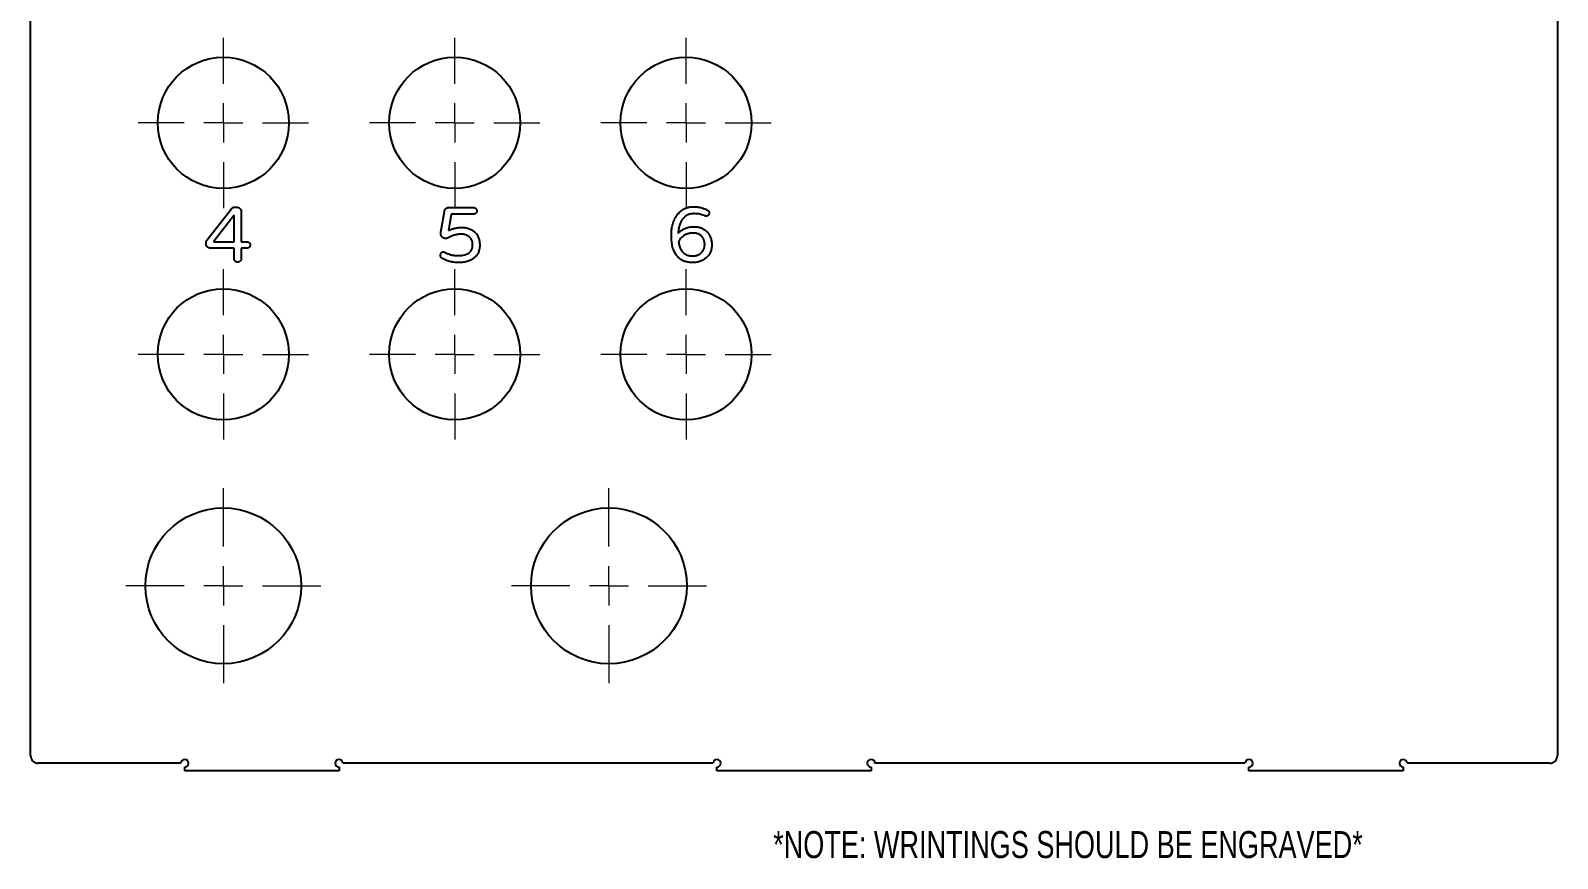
# Model space of a CAD drawing. Header units: millimetres. Extents: x 382 to 1372, y 275 to 1321.
# Drawn here: x 382 to 1372, y 275 to 811 of the extents above; entities that cross this region are included whole.
import ezdxf

# ---------------------------------------------------------------- set-up
doc = ezdxf.new("R2010")
doc.units = ezdxf.units.MM
doc.header["$LTSCALE"] = 5
doc.linetypes.add('SLD-Continue', pattern=[0])
doc.styles.add('SLDTEXTSTYLE0', font='TXT', dxfattribs={"width": 0.75})

# ---------------------------------------------------------------- blocks, each defined once
blk = doc.blocks.new('SW_CENTERMARKSYMBOL_0')
at = {"color": 0, "linetype": 'SLD-Continue', "lineweight": 18}
for p, q in [((0, 25.4), (0, 55.2)), ((0, 0), (0, 12.7)), ((-25.4, 0), (-55.2, 0)), ((0, 0), (-12.7, 0)), ((0, 0), (0, -12.7)), ((0, 0), (12.7, 0)), ((25.4, 0), (55.2, 0)), ((0, -25.4), (0, -55.2))]:
    blk.add_line(p, q, dxfattribs=at)
blk = doc.blocks.new('SW_CENTERMARKSYMBOL_1')
at = {"color": 0, "linetype": 'SLD-Continue', "lineweight": 18}
for p, q in [((0, 25.4), (0, 63.2)), ((0, 0), (0, 12.7)), ((-25.4, 0), (-63.2, 0)), ((0, 0), (-12.7, 0)), ((0, 0), (0, -12.7)), ((0, 0), (12.7, 0)), ((25.4, 0), (63.2, 0)), ((0, -25.4), (0, -63.2))]:
    blk.add_line(p, q, dxfattribs=at)
blk = doc.blocks.new('SW_CENTERMARKSYMBOL_2')
at = {"color": 0, "linetype": 'SLD-Continue', "lineweight": 18}
for p, q in [((0, 25.4), (0, 55.2)), ((0, 0), (0, 12.7)), ((-25.4, 0), (-55.2, 0)), ((0, 0), (-12.7, 0)), ((0, 0), (0, -12.7)), ((0, 0), (12.7, 0)), ((25.4, 0), (55.2, 0)), ((0, -25.4), (0, -55.2))]:
    blk.add_line(p, q, dxfattribs=at)
blk = doc.blocks.new('SW_CENTERMARKSYMBOL_4')
at = {"color": 0, "linetype": 'SLD-Continue', "lineweight": 18}
for p, q in [((0, 25.4), (0, 63.2)), ((0, 0), (0, 12.7)), ((-25.4, 0), (-63.2, 0)), ((0, 0), (-12.7, 0)), ((0, 0), (0, -12.7)), ((0, 0), (12.7, 0)), ((25.4, 0), (63.2, 0)), ((0, -25.4), (0, -63.2))]:
    blk.add_line(p, q, dxfattribs=at)
blk = doc.blocks.new('SW_CENTERMARKSYMBOL_5')
at = {"color": 0, "linetype": 'SLD-Continue', "lineweight": 18}
for p, q in [((0, 25.4), (0, 55.2)), ((0, 0), (0, 12.7)), ((-25.4, 0), (-55.2, 0)), ((0, 0), (-12.7, 0)), ((0, 0), (0, -12.7)), ((0, 0), (12.7, 0)), ((25.4, 0), (55.2, 0)), ((0, -25.4), (0, -55.2))]:
    blk.add_line(p, q, dxfattribs=at)
blk = doc.blocks.new('SW_CENTERMARKSYMBOL_6')
at = {"color": 0, "linetype": 'SLD-Continue', "lineweight": 18}
for p, q in [((0, 25.4), (0, 55.2)), ((0, 0), (0, 12.7)), ((-25.4, 0), (-55.2, 0)), ((0, 0), (-12.7, 0)), ((0, 0), (0, -12.7)), ((0, 0), (12.7, 0)), ((25.4, 0), (55.2, 0)), ((0, -25.4), (0, -55.2))]:
    blk.add_line(p, q, dxfattribs=at)
blk = doc.blocks.new('SW_CENTERMARKSYMBOL_7')
at = {"color": 0, "linetype": 'SLD-Continue', "lineweight": 18}
for p, q in [((0, 25.4), (0, 55.2)), ((0, 0), (0, 12.7)), ((-25.4, 0), (-55.2, 0)), ((0, 0), (-12.7, 0)), ((0, 0), (0, -12.7)), ((0, 0), (12.7, 0)), ((25.4, 0), (55.2, 0)), ((0, -25.4), (0, -55.2))]:
    blk.add_line(p, q, dxfattribs=at)
blk = doc.blocks.new('SW_CENTERMARKSYMBOL_8')
at = {"color": 0, "linetype": 'SLD-Continue', "lineweight": 18}
for p, q in [((0, 25.4), (0, 55.2)), ((0, 0), (0, 12.7)), ((-25.4, 0), (-55.2, 0)), ((0, 0), (-12.7, 0)), ((0, 0), (0, -12.7)), ((0, 0), (12.7, 0)), ((25.4, 0), (55.2, 0)), ((0, -25.4), (0, -55.2))]:
    blk.add_line(p, q, dxfattribs=at)

msp = doc.modelspace()

# ---------------------------------------------------------------- linework, layer by layer
at = {"color": 7, "linetype": 'SLD-Continue', "lineweight": 25}
for p, q in [((382.5, 341.44), (382.5, 1311.44)), ((1372.5, 1311.44), (1372.5, 341.44)), ((496.86, 675.43), (512.66, 695.6)), ((515.17, 696.81), (516.18, 696.81)), ((519.1, 693.89), (519.1, 674.37)), ((648.62, 680.66), (650.88, 694.04)), ((653.55, 696.56), (669.7, 696.56)), ((514.52, 691.63), (501.13, 674.37)), ((514.52, 674.37), (514.52, 691.63)), ((655.11, 692.28), (653.5, 681.62)), ((669.7, 692.28), (655.11, 692.28)), ((496.26, 673.16), (496.26, 673.62)), ((501.13, 674.37), (514.52, 674.37)), ((519.1, 674.37), (522.92, 674.37)), ((514.52, 670.3), (499.17, 670.3)), ((514.52, 663.45), (514.52, 670.3)), ((519.1, 670.3), (519.1, 663.45)), ((522.92, 670.3), (519.1, 670.3)), ((480, 336.44), (387.5, 336.44)), ((482.5, 331.44), (482.5, 333.94)), ((582.5, 331.44), (482.5, 331.44)), ((582.5, 333.94), (582.5, 331.44)), ((825, 336.44), (585, 336.44)), ((827.5, 331.44), (827.5, 333.94)), ((927.5, 331.44), (827.5, 331.44)), ((927.5, 333.94), (927.5, 331.44)), ((1170, 336.44), (930, 336.44)), ((1172.5, 331.44), (1172.5, 333.94)), ((1272.5, 331.44), (1172.5, 331.44)), ((1272.5, 333.94), (1272.5, 331.44)), ((1367.5, 336.44), (1275, 336.44))]:
    msp.add_line(p, q, dxfattribs=at)
for centre, radius in [((507.5, 751.44), 42.5), ((657.5, 751.44), 42.5), ((807.5, 751.44), 42.5), ((507.5, 601.44), 42.5), ((657.5, 601.44), 42.5), ((807.5, 601.44), 42.5), ((507.5, 451.44), 50.5), ((757.5, 451.44), 50.5)]:
    msp.add_circle(centre, radius, dxfattribs=at)
for centre, radius, start, end in [((387.5, 341.44), 5, 180, 270), ((482.5, 336.44), 2.5, 270, 180), ((582.5, 336.44), 2.5, 0, 270), ((827.5, 336.44), 2.5, 270, 180), ((927.5, 336.44), 2.5, 0, 270), ((1172.5, 336.44), 2.5, 270, 180), ((1272.5, 336.44), 2.5, 360, 270), ((1367.5, 341.44), 5, 270, 0)]:
    msp.add_arc(centre, radius, start, end, dxfattribs=at)
for points, knots in [([(512.66, 695.6), (512.81, 695.79), (513.1, 696.16), (513.71, 696.54), (514.41, 696.78), (514.91, 696.8), (515.17, 696.81)], [0, 0, 0, 0, 0.246447, 0.485388, 0.73088, 1, 1, 1, 1]), ([(516.18, 696.81), (516.39, 696.8), (516.79, 696.79), (517.37, 696.62), (517.88, 696.35), (518.3, 695.96), (518.66, 695.52), (518.91, 695.01), (519.07, 694.47), (519.09, 694.09), (519.1, 693.89)], [0, 0, 0, 0, 0.136136, 0.262485, 0.384626, 0.508708, 0.633391, 0.751933, 0.873297, 1, 1, 1, 1]), ([(650.88, 694.04), (650.92, 694.23), (650.98, 694.58), (651.16, 695.08), (651.42, 695.52), (651.75, 695.89), (652.13, 696.19), (652.57, 696.41), (653.05, 696.54), (653.38, 696.55), (653.55, 696.56)], [0, 0, 0, 0, 0.137969, 0.268659, 0.390857, 0.513547, 0.634419, 0.753815, 0.873266, 1, 1, 1, 1]), ([(669.7, 696.56), (669.85, 696.56), (670.13, 696.55), (670.54, 696.41), (670.92, 696.22), (671.24, 695.94), (671.52, 695.61), (671.71, 695.23), (671.85, 694.83), (671.86, 694.54), (671.86, 694.39)], [0, 0, 0, 0, 0.128683, 0.251723, 0.373174, 0.499058, 0.624941, 0.748277, 0.871317, 1, 1, 1, 1]), ([(671.86, 694.39), (671.86, 694.25), (671.85, 693.96), (671.72, 693.56), (671.52, 693.19), (671.24, 692.88), (670.91, 692.61), (670.54, 692.42), (670.13, 692.3), (669.85, 692.29), (669.7, 692.28)], [0, 0, 0, 0, 0.1280705, 0.2525848, 0.3735932, 0.4993413, 0.623987, 0.7458813, 0.8697742, 1, 1, 1, 1]), ([(798.12, 675.23), (798.08, 675.92), (797.98, 677.36), (797.95, 679.21), (797.99, 680.81), (798.14, 682.13), (798.37, 683.58), (798.69, 685.1), (799.09, 686.66), (799.64, 688.17), (800.3, 689.6), (801.08, 690.97), (802, 692.23), (803.05, 693.4), (804.26, 694.43), (805.35, 695.2), (806.3, 695.74), (807.04, 696.1), (807.81, 696.4), (808.6, 696.64), (809.43, 696.83), (810.28, 696.97), (811.16, 697.04), (812.05, 697.07), (812.93, 697.06), (813.78, 697.02), (814.57, 696.98), (815.32, 696.91), (816.02, 696.8), (816.67, 696.69), (817.27, 696.55), (818, 696.34), (818.84, 696.04), (819.79, 695.69), (820.65, 695.3), (821.2, 695.03), (821.46, 694.9)], [0, 0, 0, 0, 0.053434, 0.11051, 0.141574, 0.175591, 0.212846, 0.253277, 0.295031, 0.335784, 0.376123, 0.416012, 0.455947, 0.495686, 0.536013, 0.577268, 0.59825, 0.619285, 0.640239, 0.661409, 0.682964, 0.704998, 0.727399, 0.750462, 0.773327, 0.794911, 0.8154, 0.834452, 0.852486, 0.869479, 0.885126, 0.899834, 0.927346, 0.953172, 0.977388, 1, 1, 1, 1]), ([(821.46, 694.9), (821.62, 694.79), (821.92, 694.6), (822.27, 694.22), (822.48, 693.77), (822.53, 693.29), (822.49, 692.82), (822.4, 692.38), (822.22, 691.99), (821.98, 691.64), (821.69, 691.37), (821.37, 691.17), (821.04, 691.04), (820.55, 691), (819.89, 691.1), (819.41, 691.32), (819.15, 691.43)], [0, 0, 0, 0, 0.082211, 0.155141, 0.22404, 0.294772, 0.365057, 0.429447, 0.491227, 0.552209, 0.610795, 0.663248, 0.715323, 0.767625, 0.876951, 1, 1, 1, 1]), ([(653.5, 681.62), (653.82, 681.78), (654.45, 682.11), (655.44, 682.53), (656.47, 682.88), (657.52, 683.17), (658.6, 683.4), (659.71, 683.56), (660.84, 683.67), (661.61, 683.67), (662, 683.68)], [0, 0, 0, 0, 0.12153, 0.243283, 0.365158, 0.488229, 0.612749, 0.739222, 0.868202, 1, 1, 1, 1]), ([(662, 683.68), (662.45, 683.67), (663.34, 683.65), (664.63, 683.49), (665.84, 683.25), (666.98, 682.9), (668.04, 682.44), (669.02, 681.88), (669.95, 681.24), (670.49, 680.72), (670.76, 680.46)], [0, 0, 0, 0, 0.1421035, 0.2767025, 0.4053765, 0.5285951, 0.6486493, 0.7662944, 0.882819, 1, 1, 1, 1]), ([(804.45, 687.91), (804.3, 687.63), (804, 687.06), (803.63, 686.16), (803.29, 685.22), (803.02, 684.22), (802.76, 683.18), (802.58, 682.08), (802.43, 680.93), (802.37, 680.15), (802.34, 679.75)], [0, 0, 0, 0, 0.1115994, 0.2261127, 0.3435552, 0.4657027, 0.5917462, 0.723137, 0.8588554, 1, 1, 1, 1]), ([(802.34, 679.75), (802.53, 679.99), (802.92, 680.47), (803.58, 681.12), (804.31, 681.71), (805.11, 682.24), (805.98, 682.71), (806.92, 683.13), (807.93, 683.49), (808.63, 683.68), (808.99, 683.78)], [0, 0, 0, 0, 0.115411, 0.23171, 0.349954, 0.470491, 0.59508, 0.724664, 0.859528, 1, 1, 1, 1]), ([(819.15, 691.43), (818.69, 691.62), (817.75, 691.99), (816.25, 692.36), (814.67, 692.59), (813.31, 692.64), (812.22, 692.62), (811.43, 692.55), (810.69, 692.44), (809.99, 692.3), (809.33, 692.11), (808.71, 691.86), (808.14, 691.59), (807.45, 691.15), (806.66, 690.54), (805.81, 689.74), (805.06, 688.87), (804.66, 688.23), (804.45, 687.91)], [0, 0, 0, 0, 0.089991, 0.182382, 0.278147, 0.378304, 0.428351, 0.475913, 0.521158, 0.563764, 0.605421, 0.645028, 0.683105, 0.720367, 0.792694, 0.862852, 0.931351, 1, 1, 1, 1]), ([(808.99, 683.78), (809.27, 683.84), (809.86, 683.97), (810.8, 684.09), (811.82, 684.17), (812.92, 684.19), (814.05, 684.15), (815.17, 684), (816.27, 683.73), (817.34, 683.37), (818.36, 682.91), (819.31, 682.36), (820.18, 681.72), (820.7, 681.21), (820.96, 680.96)], [0, 0, 0, 0, 0.067637, 0.14076, 0.220852, 0.307512, 0.39651, 0.484528, 0.571886, 0.659816, 0.746756, 0.832033, 0.915847, 1, 1, 1, 1]), ([(496.26, 673.62), (496.26, 673.79), (496.27, 674.12), (496.39, 674.6), (496.58, 675.04), (496.77, 675.3), (496.86, 675.43)], [0, 0, 0, 0, 0.262518, 0.512923, 0.754106, 1, 1, 1, 1]), ([(522.92, 674.37), (523.06, 674.36), (523.33, 674.35), (523.72, 674.23), (524.07, 674.03), (524.39, 673.77), (524.65, 673.46), (524.85, 673.1), (524.97, 672.72), (524.98, 672.45), (524.99, 672.31)], [0, 0, 0, 0, 0.12852, 0.250722, 0.373336, 0.50103, 0.628723, 0.749367, 0.873717, 1, 1, 1, 1]), ([(648.52, 679.45), (648.52, 679.67), (648.53, 680.07), (648.59, 680.47), (648.62, 680.66)], [0, 0, 0, 0, 0.540283, 1, 1, 1, 1]), ([(653.6, 677.14), (653.42, 677.05), (653.08, 676.87), (652.55, 676.68), (652.02, 676.56), (651.48, 676.52), (650.96, 676.57), (650.44, 676.73), (649.93, 676.96), (649.46, 677.31), (649.04, 677.72), (648.74, 678.24), (648.55, 678.82), (648.53, 679.23), (648.52, 679.45)], [0, 0, 0, 0, 0.086646, 0.168135, 0.24769, 0.325581, 0.402588, 0.479063, 0.560483, 0.646736, 0.733303, 0.818743, 0.905936, 1, 1, 1, 1]), ([(661.9, 679.3), (661.51, 679.3), (660.76, 679.28), (659.63, 679.18), (658.55, 679.01), (657.49, 678.78), (656.47, 678.47), (655.48, 678.1), (654.51, 677.66), (653.91, 677.32), (653.6, 677.14)], [0, 0, 0, 0, 0.1325632, 0.2622383, 0.3886678, 0.5131889, 0.6357605, 0.7575638, 0.8783932, 1, 1, 1, 1]), ([(669.15, 672.56), (669.14, 672.82), (669.14, 673.31), (669.03, 674.03), (668.87, 674.72), (668.63, 675.35), (668.35, 675.95), (667.98, 676.51), (667.55, 677.03), (667.07, 677.5), (666.53, 677.92), (665.96, 678.29), (665.36, 678.61), (664.73, 678.86), (664.06, 679.06), (663.37, 679.2), (662.64, 679.29), (662.15, 679.3), (661.9, 679.3)], [0, 0, 0, 0, 0.068119, 0.133559, 0.196108, 0.25678, 0.316494, 0.375679, 0.436099, 0.497196, 0.558734, 0.619729, 0.68033, 0.741707, 0.803206, 0.866615, 0.932535, 1, 1, 1, 1]), ([(670.76, 680.46), (671, 680.2), (671.47, 679.68), (672.08, 678.81), (672.59, 677.88), (673, 676.88), (673.33, 675.83), (673.56, 674.71), (673.7, 673.53), (673.72, 672.72), (673.73, 672.31)], [0, 0, 0, 0, 0.119365, 0.237314, 0.355873, 0.476433, 0.599778, 0.727572, 0.860927, 1, 1, 1, 1]), ([(802.65, 664.05), (802.33, 664.38), (801.68, 665.04), (800.84, 666.17), (800.12, 667.4), (799.5, 668.75), (798.98, 670.21), (798.58, 671.78), (798.28, 673.46), (798.17, 674.63), (798.12, 675.23)], [0, 0, 0, 0, 0.11149, 0.224452, 0.339539, 0.459161, 0.584416, 0.71554, 0.854005, 1, 1, 1, 1]), ([(805.57, 677.99), (805.27, 677.76), (804.68, 677.29), (803.9, 676.44), (803.18, 675.51), (802.79, 674.82), (802.6, 674.47)], [0, 0, 0, 0, 0.243677, 0.488782, 0.740555, 1, 1, 1, 1]), ([(802.6, 674.47), (802.68, 673.95), (802.84, 672.94), (803.23, 671.51), (803.71, 670.23), (804.31, 669.08), (805.01, 668.08), (805.82, 667.22), (806.74, 666.49), (807.43, 666.14), (807.78, 665.97)], [0, 0, 0, 0, 0.152704, 0.294036, 0.425097, 0.54836, 0.66479, 0.777588, 0.88825, 1, 1, 1, 1]), ([(812.1, 680.01), (811.78, 680), (811.15, 680), (810.23, 679.9), (809.35, 679.74), (808.51, 679.52), (807.71, 679.24), (806.95, 678.89), (806.23, 678.48), (805.79, 678.16), (805.57, 677.99)], [0, 0, 0, 0, 0.137965, 0.270296, 0.398778, 0.52294, 0.643883, 0.763546, 0.881464, 1, 1, 1, 1]), ([(817.49, 667.38), (817.66, 667.56), (817.99, 667.91), (818.42, 668.49), (818.79, 669.1), (819.09, 669.75), (819.31, 670.43), (819.48, 671.13), (819.57, 671.87), (819.61, 672.64), (819.58, 673.4), (819.49, 674.14), (819.35, 674.85), (819.15, 675.52), (818.88, 676.17), (818.56, 676.78), (818.18, 677.35), (817.75, 677.9), (817.25, 678.4), (816.69, 678.83), (816.07, 679.19), (815.39, 679.5), (814.65, 679.73), (813.86, 679.9), (813, 679.99), (812.41, 680), (812.1, 680.01)], [0, 0, 0, 0, 0.04156, 0.082038, 0.121816, 0.162043, 0.201898, 0.242822, 0.284627, 0.328191, 0.371737, 0.413491, 0.45415, 0.494021, 0.533053, 0.571618, 0.610445, 0.649874, 0.689352, 0.72885, 0.769334, 0.810683, 0.854177, 0.899909, 0.948644, 1, 1, 1, 1]), ([(820.96, 680.96), (821.22, 680.68), (821.73, 680.13), (822.38, 679.21), (822.94, 678.22), (823.4, 677.18), (823.75, 676.06), (823.99, 674.89), (824.15, 673.64), (824.17, 672.79), (824.18, 672.36)], [0, 0, 0, 0, 0.120829, 0.239271, 0.358851, 0.479466, 0.602501, 0.729514, 0.861729, 1, 1, 1, 1]), ([(499.17, 670.3), (498.98, 670.31), (498.6, 670.32), (498.05, 670.5), (497.54, 670.75), (497.1, 671.12), (496.72, 671.55), (496.45, 672.05), (496.28, 672.59), (496.26, 672.97), (496.26, 673.16)], [0, 0, 0, 0, 0.128598, 0.252224, 0.374694, 0.50224, 0.628341, 0.750905, 0.872997, 1, 1, 1, 1]), ([(516.78, 661.19), (516.63, 661.19), (516.33, 661.21), (515.9, 661.34), (515.51, 661.55), (515.16, 661.83), (514.88, 662.18), (514.67, 662.57), (514.54, 663), (514.53, 663.3), (514.52, 663.45)], [0, 0, 0, 0, 0.129348, 0.252881, 0.373592, 0.5, 0.626408, 0.747119, 0.870652, 1, 1, 1, 1]), ([(519.1, 663.45), (519.09, 663.3), (519.07, 663), (518.95, 662.56), (518.72, 662.18), (518.42, 661.83), (518.07, 661.55), (517.67, 661.34), (517.24, 661.21), (516.94, 661.19), (516.78, 661.19)], [0, 0, 0, 0, 0.128072, 0.250386, 0.371877, 0.499628, 0.626366, 0.747671, 0.871928, 1, 1, 1, 1]), ([(524.99, 672.31), (524.98, 672.17), (524.97, 671.9), (524.84, 671.52), (524.65, 671.17), (524.39, 670.86), (524.07, 670.61), (523.71, 670.43), (523.33, 670.32), (523.06, 670.31), (522.92, 670.3)], [0, 0, 0, 0, 0.12977, 0.250994, 0.37281, 0.498267, 0.625777, 0.747488, 0.87023, 1, 1, 1, 1]), ([(649.23, 663.86), (649.07, 663.96), (648.78, 664.15), (648.46, 664.55), (648.25, 665), (648.2, 665.49), (648.24, 665.97), (648.34, 666.43), (648.51, 666.83), (648.75, 667.18), (649.04, 667.46), (649.35, 667.69), (649.7, 667.8), (650.06, 667.85), (650.45, 667.8), (650.88, 667.7), (651.35, 667.52), (651.67, 667.36), (651.84, 667.28)], [0, 0, 0, 0, 0.0766647, 0.1456907, 0.2108989, 0.2792697, 0.348229, 0.4115269, 0.4722179, 0.53113, 0.5876315, 0.6392513, 0.6885085, 0.7374324, 0.7912733, 0.8526014, 0.921731, 1, 1, 1, 1]), ([(659.99, 660.94), (659.49, 660.95), (658.49, 660.96), (657.03, 661.11), (655.61, 661.33), (654.23, 661.65), (652.91, 662.06), (651.63, 662.57), (650.39, 663.15), (649.61, 663.62), (649.23, 663.86)], [0, 0, 0, 0, 0.133985, 0.263984, 0.390484, 0.514806, 0.637607, 0.758731, 0.879401, 1, 1, 1, 1]), ([(651.84, 667.28), (652.13, 667.13), (652.71, 666.85), (653.6, 666.48), (654.52, 666.16), (655.45, 665.91), (656.39, 665.71), (657.36, 665.57), (658.34, 665.48), (659, 665.47), (659.34, 665.47)], [0, 0, 0, 0, 0.124557, 0.248994, 0.37253, 0.496542, 0.620624, 0.745254, 0.871914, 1, 1, 1, 1]), ([(659.34, 665.47), (659.91, 665.48), (661, 665.49), (662.56, 665.67), (663.95, 665.95), (665.19, 666.34), (666.26, 666.86), (667.16, 667.5), (667.91, 668.25), (668.27, 668.85), (668.44, 669.14)], [0, 0, 0, 0, 0.166648, 0.31792, 0.454805, 0.579559, 0.693499, 0.799248, 0.900562, 1, 1, 1, 1]), ([(673.73, 672.31), (673.72, 671.98), (673.71, 671.35), (673.62, 670.42), (673.47, 669.53), (673.27, 668.68), (673, 667.87), (672.67, 667.11), (672.28, 666.39), (671.83, 665.71), (671.33, 665.08), (670.76, 664.48), (670.14, 663.93), (669.45, 663.43), (668.71, 662.96), (667.9, 662.54), (667.04, 662.16), (666.43, 661.95), (666.13, 661.84)], [0, 0, 0, 0, 0.069797, 0.136214, 0.200666, 0.262795, 0.323713, 0.382711, 0.441176, 0.498648, 0.556461, 0.615383, 0.674402, 0.735112, 0.797806, 0.86255, 0.930164, 1, 1, 1, 1]), ([(668.44, 669.14), (668.55, 669.38), (668.78, 669.87), (668.99, 670.69), (669.13, 671.6), (669.14, 672.23), (669.15, 672.56)], [0, 0, 0, 0, 0.222102, 0.462112, 0.718848, 1, 1, 1, 1]), ([(811.75, 660.94), (811.29, 660.95), (810.38, 660.97), (809.05, 661.12), (807.79, 661.35), (806.61, 661.7), (805.51, 662.13), (804.48, 662.67), (803.51, 663.31), (802.93, 663.8), (802.65, 664.05)], [0, 0, 0, 0, 0.141895, 0.277119, 0.405741, 0.530319, 0.65032, 0.767925, 0.884067, 1, 1, 1, 1]), ([(807.78, 665.97), (808.06, 665.85), (808.64, 665.62), (809.55, 665.38), (810.52, 665.25), (811.52, 665.2), (812.5, 665.23), (813.43, 665.34), (814.27, 665.51), (815.04, 665.77), (815.73, 666.09), (816.37, 666.46), (816.97, 666.89), (817.31, 667.22), (817.49, 667.38)], [0, 0, 0, 0, 0.088629, 0.179359, 0.27295, 0.370623, 0.467534, 0.557281, 0.639726, 0.716735, 0.790209, 0.861589, 0.930935, 1, 1, 1, 1]), ([(820.86, 664.26), (820.57, 663.99), (819.99, 663.46), (819.01, 662.79), (817.98, 662.21), (816.87, 661.75), (815.69, 661.38), (814.44, 661.13), (813.12, 660.96), (812.21, 660.95), (811.75, 660.94)], [0, 0, 0, 0, 0.118779, 0.236551, 0.355493, 0.476211, 0.59961, 0.727371, 0.860832, 1, 1, 1, 1]), ([(824.18, 672.36), (824.17, 671.96), (824.15, 671.18), (823.99, 670.03), (823.73, 668.93), (823.37, 667.89), (822.9, 666.9), (822.33, 665.95), (821.65, 665.07), (821.12, 664.53), (820.86, 664.26)], [0, 0, 0, 0, 0.132656, 0.260664, 0.385328, 0.507753, 0.628491, 0.750317, 0.873648, 1, 1, 1, 1]), ([(666.13, 661.84), (665.68, 661.7), (664.74, 661.41), (663.26, 661.14), (661.66, 660.97), (660.56, 660.95), (659.99, 660.94)], [0, 0, 0, 0, 0.227465, 0.469038, 0.726378, 1, 1, 1, 1])]:
    msp.add_open_spline(points, degree=3, knots=knots, dxfattribs=at)

# ---------------------------------------------------------------- block references
at = {"color": 7, "linetype": 'SLD-Continue', "lineweight": 18, "true_color": 0xffffff}
for name, p in [('SW_CENTERMARKSYMBOL_2', (507.5, 751.44)), ('SW_CENTERMARKSYMBOL_6', (657.5, 751.44)), ('SW_CENTERMARKSYMBOL_0', (807.5, 751.44)), ('SW_CENTERMARKSYMBOL_8', (507.5, 601.44)), ('SW_CENTERMARKSYMBOL_7', (657.5, 601.44)), ('SW_CENTERMARKSYMBOL_5', (807.5, 601.44)), ('SW_CENTERMARKSYMBOL_1', (507.5, 451.44)), ('SW_CENTERMARKSYMBOL_4', (757.5, 451.44))]:
    msp.add_blockref(name, p, dxfattribs=at)

# ---------------------------------------------------------------- texts
at = {"color": 7, "linetype": 'SLD-Continue', "lineweight": 18, "true_color": 0xffffff, "insert": (863.99, 292.5), "char_height": 17.5, "attachment_point": 1, "style": 'SLDTEXTSTYLE0'}
msp.add_mtext('*NOTE: WRINTINGS SHOULD BE ENGRAVED*', dxfattribs=at)

doc.saveas('drawing.dxf')
